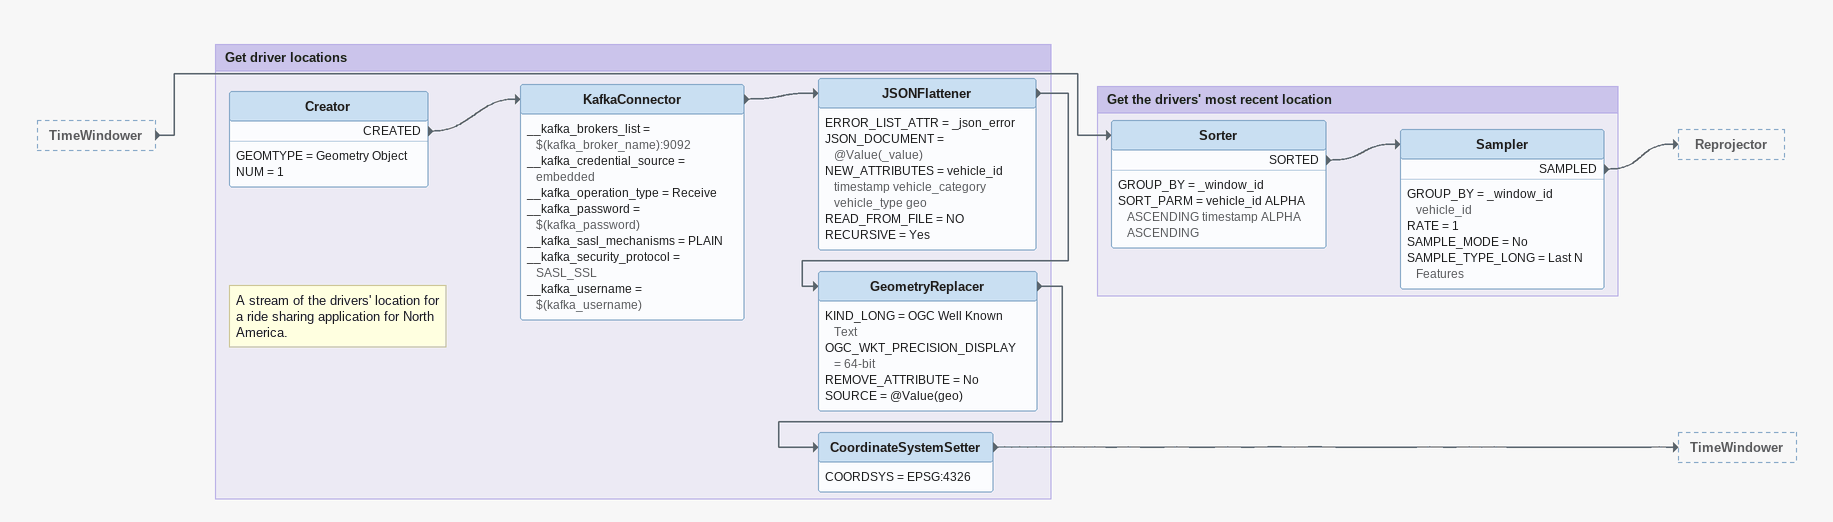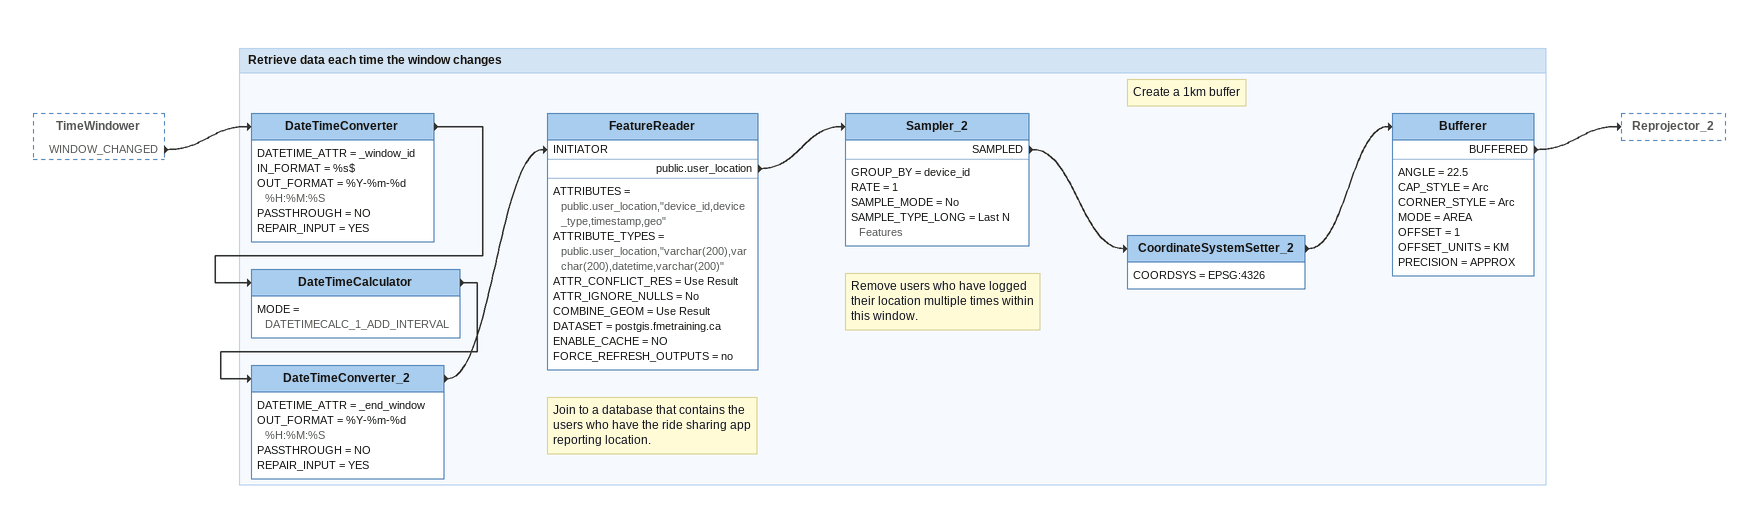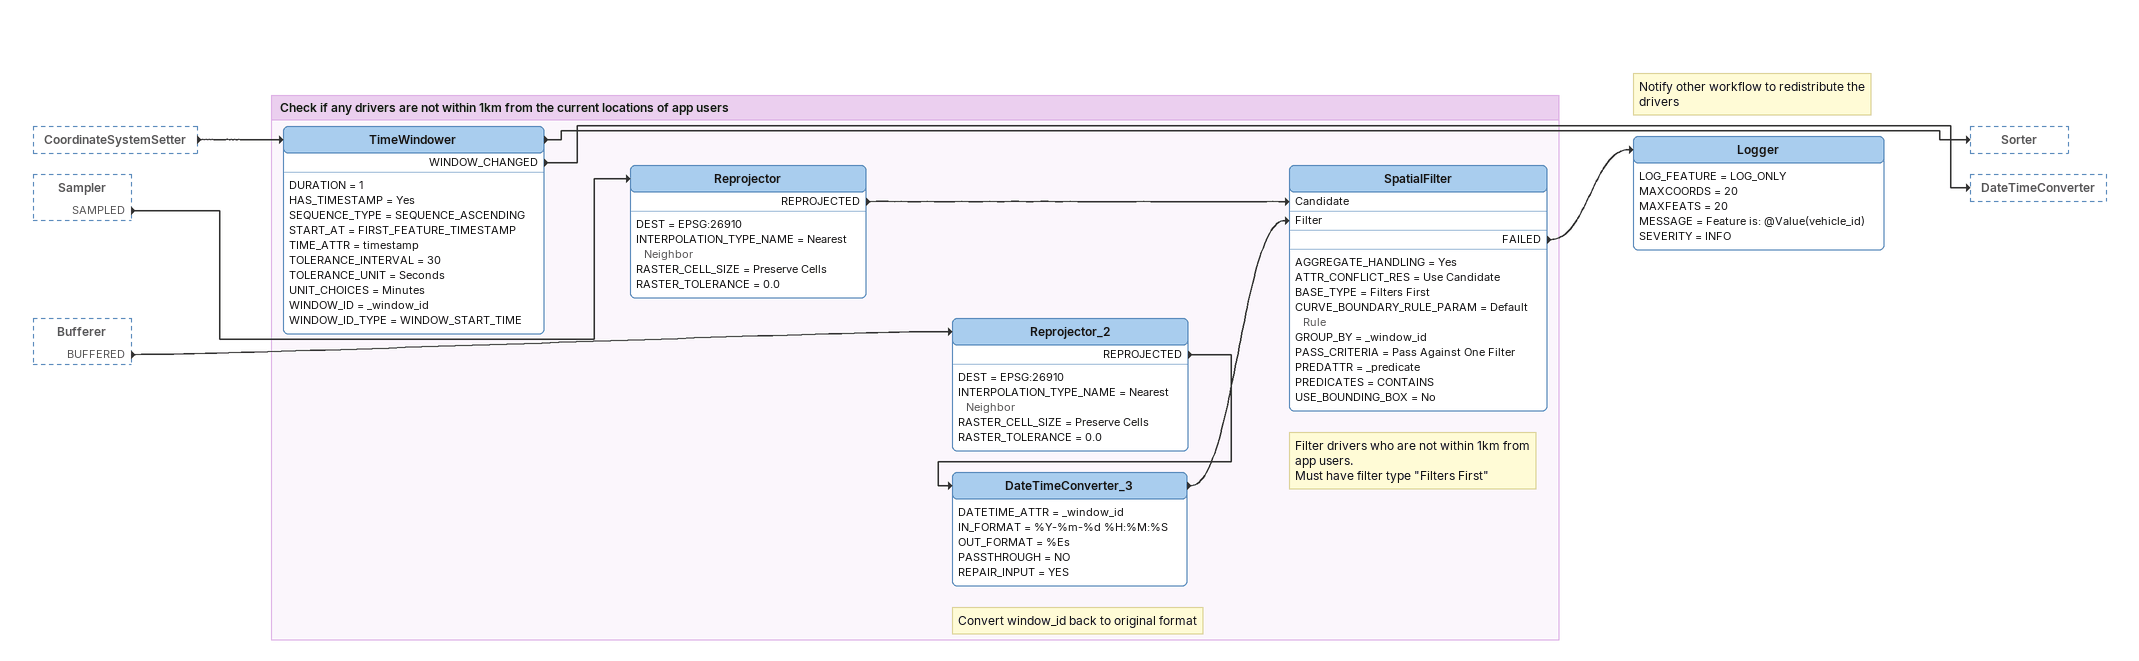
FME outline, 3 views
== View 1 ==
TimeWindower [outside]
    -> Sorter

Bookmark: Get driver locations
Note: A stream of the drivers' location for a ride sharing application for North America.
Creator
    GEOMTYPE = Geometry Object
    NUM = 1
    CREATED -> KafkaConnector
KafkaConnector
    __kafka_brokers_list = $(kafka_broker_name):9092
    __kafka_credential_source = embedded
    __kafka_operation_type = Receive
    __kafka_password = $(kafka_password)
    __kafka_sasl_mechanisms = PLAIN
    __kafka_security_protocol = SASL_SSL
    __kafka_username = $(kafka_username)
    -> JSONFlattener
JSONFlattener
    ERROR_LIST_ATTR = _json_error
    JSON_DOCUMENT = @Value(_value)
    NEW_ATTRIBUTES = vehicle_id timestamp vehicle_category vehicle_type geo
    READ_FROM_FILE = NO
    RECURSIVE = Yes
    -> GeometryReplacer
GeometryReplacer
    KIND_LONG = OGC Well Known Text
    OGC_WKT_PRECISION_DISPLAY = 64-bit
    REMOVE_ATTRIBUTE = No
    SOURCE = @Value(geo)
    -> CoordinateSystemSetter
CoordinateSystemSetter
    COORDSYS = EPSG:4326
    -> TimeWindower

Bookmark: Get the drivers' most recent location
Sorter
    GROUP_BY = _window_id
    SORT_PARM = vehicle_id ALPHA ASCENDING timestamp ALPHA ASCENDING
    SORTED -> Sampler
Sampler
    GROUP_BY = _window_id vehicle_id
    RATE = 1
    SAMPLE_MODE = No
    SAMPLE_TYPE_LONG = Last N Features
    SAMPLED -> Reprojector

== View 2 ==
TimeWindower [outside]
    WINDOW_CHANGED -> DateTimeConverter

Bookmark: Retrieve data each time the window changes
DateTimeConverter
    DATETIME_ATTR = _window_id
    IN_FORMAT = %s$
    OUT_FORMAT = %Y-%m-%d %H:%M:%S
    PASSTHROUGH = NO
    REPAIR_INPUT = YES
    -> DateTimeCalculator
DateTimeCalculator
    MODE = DATETIMECALC_1_ADD_INTERVAL
    -> DateTimeConverter_2
DateTimeConverter_2
    DATETIME_ATTR = _end_window
    OUT_FORMAT = %Y-%m-%d %H:%M:%S
    PASSTHROUGH = NO
    REPAIR_INPUT = YES
    -> FeatureReader [INITIATOR]
Note: Join to a database that contains the users who have the ride sharing app reporting location.
FeatureReader
    ATTRIBUTES = public.user_location,"device_id,device_type,timestamp,geo"
    ATTRIBUTE_TYPES = public.user_location,"varchar(200),varchar(200),datetime,varchar(200)"
    ATTR_CONFLICT_RES = Use Result
    ATTR_IGNORE_NULLS = No
    COMBINE_GEOM = Use Result
    DATASET = postgis.fmetraining.ca
    ENABLE_CACHE = NO
    FORCE_REFRESH_OUTPUTS = no
    public.user_location -> Sampler_2
Note: Remove users who have logged their location multiple times within this window.
Sampler_2
    GROUP_BY = device_id
    RATE = 1
    SAMPLE_MODE = No
    SAMPLE_TYPE_LONG = Last N Features
    SAMPLED -> CoordinateSystemSetter_2
CoordinateSystemSetter_2
    COORDSYS = EPSG:4326
    -> Bufferer
Note: Create a 1km buffer
Bufferer
    ANGLE = 22.5
    CAP_STYLE = Arc
    CORNER_STYLE = Arc
    MODE = AREA
    OFFSET = 1
    OFFSET_UNITS = KM
    PRECISION = APPROX
    BUFFERED -> Reprojector_2

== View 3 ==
CoordinateSystemSetter [outside]
    -> TimeWindower
Sampler [outside]
    SAMPLED -> Reprojector
Bufferer [outside]
    BUFFERED -> Reprojector_2
Note: Notify other workflow to redistribute the drivers
Logger
    LOG_FEATURE = LOG_ONLY
    MAXCOORDS = 20
    MAXFEATS = 20
    MESSAGE = Feature is: @Value(vehicle_id)
    SEVERITY = INFO

Bookmark: Check if any drivers are not within 1km from the current locations of app users
TimeWindower
    DURATION = 1
    HAS_TIMESTAMP = Yes
    SEQUENCE_TYPE = SEQUENCE_ASCENDING
    START_AT = FIRST_FEATURE_TIMESTAMP
    TIME_ATTR = timestamp
    TOLERANCE_INTERVAL = 30
    TOLERANCE_UNIT = Seconds
    UNIT_CHOICES = Minutes
    WINDOW_ID = _window_id
    WINDOW_ID_TYPE = WINDOW_START_TIME
    -> Sorter
    WINDOW_CHANGED -> DateTimeConverter
Reprojector
    DEST = EPSG:26910
    INTERPOLATION_TYPE_NAME = Nearest Neighbor
    RASTER_CELL_SIZE = Preserve Cells
    RASTER_TOLERANCE = 0.0
    REPROJECTED -> SpatialFilter [Candidate]
Reprojector_2
    DEST = EPSG:26910
    INTERPOLATION_TYPE_NAME = Nearest Neighbor
    RASTER_CELL_SIZE = Preserve Cells
    RASTER_TOLERANCE = 0.0
    REPROJECTED -> DateTimeConverter_3
Note: Convert window_id back to original format
DateTimeConverter_3
    DATETIME_ATTR = _window_id
    IN_FORMAT = %Y-%m-%d %H:%M:%S
    OUT_FORMAT = %Es
    PASSTHROUGH = NO
    REPAIR_INPUT = YES
    -> SpatialFilter [Filter]
Note: Filter drivers who are not within 1km from app users. / Must have filter type "Filters First"
SpatialFilter
    AGGREGATE_HANDLING = Yes
    ATTR_CONFLICT_RES = Use Candidate
    BASE_TYPE = Filters First
    CURVE_BOUNDARY_RULE_PARAM = Default Rule
    GROUP_BY = _window_id
    PASS_CRITERIA = Pass Against One Filter
    PREDATTR = _predicate
    PREDICATES = CONTAINS
    USE_BOUNDING_BOX = No
    FAILED -> Logger
